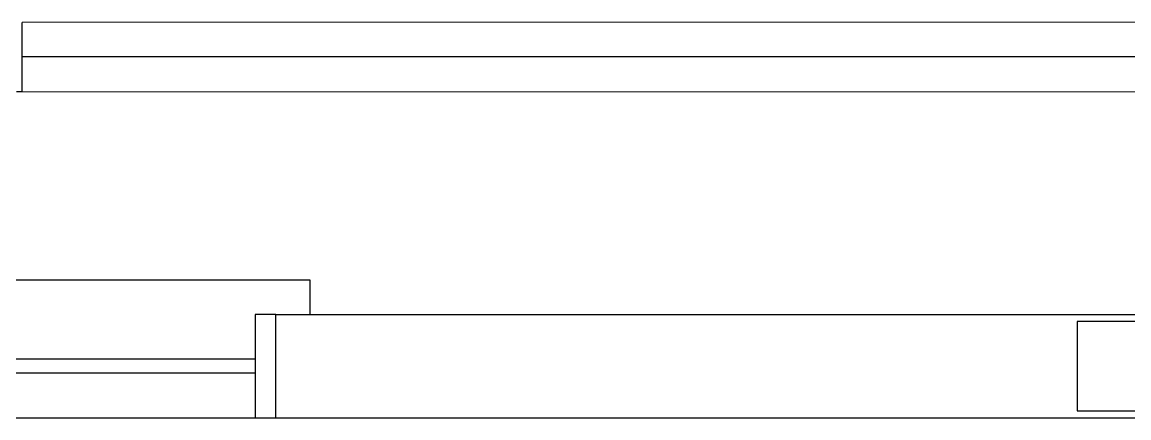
# Model space of a CAD drawing. Extents: x 411.9 to 506.5, y 66.1 to 116.3.
# Drawn here: x 434.212 to 435.82, y 110.655 to 111.23 of the extents above; entities that cross this region are included whole.
import ezdxf

# ---------------------------------------------------------------- set-up
doc = ezdxf.new("R2010")
doc.units = 0
doc.header["$LTSCALE"] = 0.005
for name, color, linetype in [('EIXOS', 1, 'CONTINUOUS'), ('Estr-Met-PILARES', 3, 'CONTINUOUS'), ('TIGRECAD', 3, 'CONTINUOUS'), ('TINTERNO', 9, 'CONTINUOUS'), ('TUB-ESGOTO', 7, 'CONTINUOUS')]:
    doc.layers.add(name, color=color, linetype=linetype)

msp = doc.modelspace()

# ---------------------------------------------------------------- linework, layer by layer
at = {"layer": 'EIXOS'}
msp.add_line((434.21185, 111.18003), (437.07916, 111.18003), dxfattribs=at)
at = {"layer": 'Estr-Met-PILARES', "color": 251}
for p, q in [((434.58045, 110.65472), (434.58045, 110.80472)), ((434.58045, 110.80472), (436.13047, 110.80472)), ((434.55045, 110.73979), (433.61085, 110.73981)), ((434.55045, 110.71979), (433.61085, 110.71981)), ((433.61045, 110.65472), (434.55045, 110.65472)), ((434.58045, 110.65472), (436.13047, 110.65472))]:
    msp.add_line(p, q, dxfattribs=at)
msp.add_lwpolyline([(434.63045, 110.80472), (434.63045, 110.85472), (433.53045, 110.85472), (433.53045, 110.80472)], dxfattribs=at)
for points in [[(434.58045, 110.80472), (434.55045, 110.80472), (434.55045, 110.65472), (434.58045, 110.65472)], [(435.74546, 110.79472), (435.74546, 110.72972), (435.74546, 110.66472), (435.89546, 110.66472), (436.04546, 110.66472), (436.04546, 110.72972), (436.04546, 110.79472), (435.89546, 110.79472), (435.74546, 110.79472)]]:
    msp.add_lwpolyline(points, close=True, dxfattribs=at)
at = {"layer": 'TIGRECAD', "color": 3}
msp.add_line((434.20376, 111.12918), (434.21197, 111.12919), dxfattribs=at)
at = {"layer": 'TINTERNO', "color": 3}
msp.add_line((434.21197, 111.12919), (434.21174, 111.22919), dxfattribs=at)
at = {"layer": 'TUB-ESGOTO', "linetype": 'Continuous'}
for p, q in [((437.07916, 111.22981), (434.21174, 111.22919)), ((434.21197, 111.12919), (437.07916, 111.12834))]:
    msp.add_line(p, q, dxfattribs=at)

doc.saveas('drawing.dxf')
